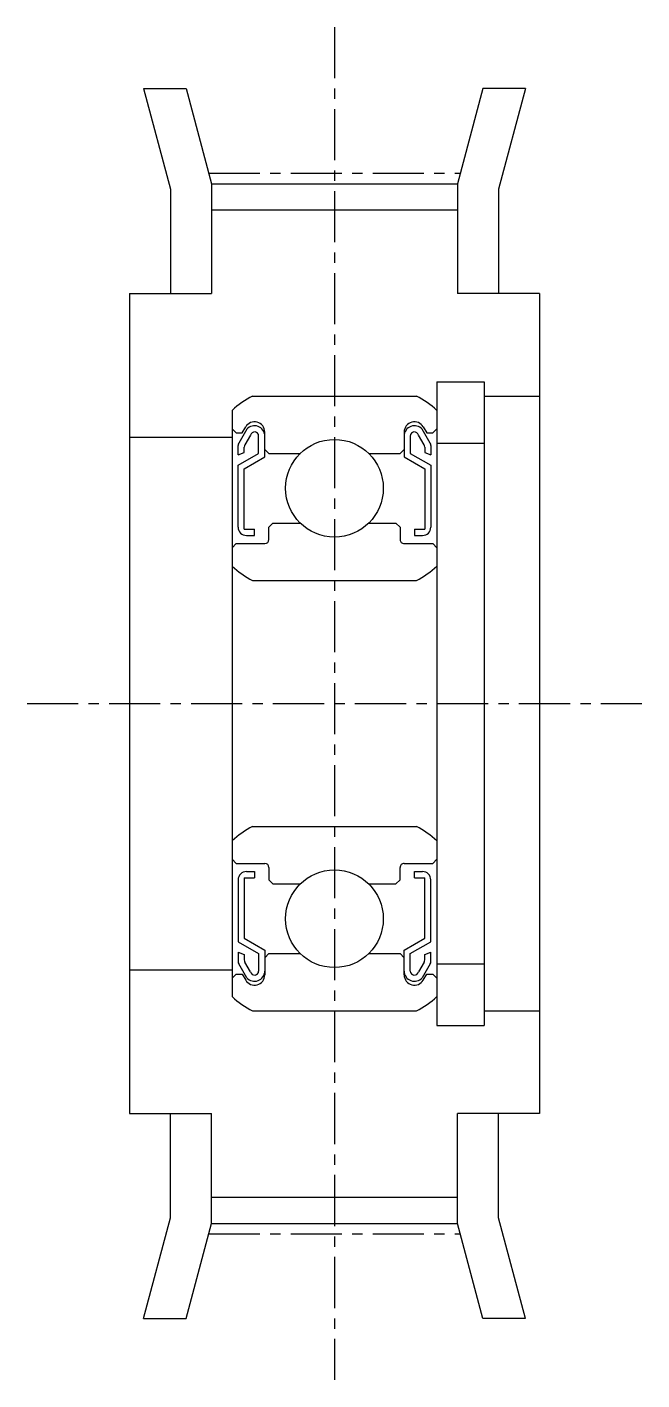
# Model space of a CAD drawing. Extents: x 5.1 to 79.3, y 5 to 64.7.
# Drawn here: x 64.3 to 79.3, y 31.65 to 64.65 of the extents above; entities outside this region: 2.
import ezdxf

# ---------------------------------------------------------------- set-up
doc = ezdxf.new("R2010")
doc.units = 0
doc.linetypes.add('CENTER', pattern=[2, 1.25, -0.25, 0.25, -0.25])
doc.layers.get('0').update_dxf_attribs({"linetype": 'CONTINUOUS'})
doc.layers.add('CENTER', color=1, linetype='CENTER')
doc.styles.get("Standard").update_dxf_attribs({"font": 'txt', "bigfont": 'BIGFONT'})

msp = doc.modelspace()

# ---------------------------------------------------------------- linework, layer by layer
at = {"color": 7, "linetype": 'CONTINUOUS'}
for p, q in [((67.14, 63.152), (67.797, 60.701)), ((67.14, 63.152), (68.176, 63.152)), ((68.176, 63.152), (68.797, 60.832)), ((75.419, 63.152), (74.797, 60.832)), ((76.454, 63.152), (75.419, 63.152)), ((76.454, 63.152), (75.797, 60.701)), ((68.797, 60.832), (74.797, 60.832)), ((68.797, 60.832), (68.797, 58.152)), ((74.797, 60.832), (74.797, 58.152)), ((67.797, 60.701), (67.797, 58.152)), ((75.797, 60.701), (75.797, 58.152)), ((68.797, 60.192), (74.797, 60.192)), ((66.797, 58.152), (66.797, 38.152)), ((66.797, 58.152), (68.797, 58.152)), ((76.797, 58.152), (74.797, 58.152)), ((76.797, 58.152), (76.797, 38.152)), ((74.297, 56.002), (74.297, 40.302)), ((74.297, 56.002), (75.447, 56.002)), ((75.447, 56.002), (75.447, 40.302)), ((69.797, 55.652), (73.797, 55.652)), ((75.447, 55.652), (76.797, 55.652)), ((69.297, 55.302), (69.297, 41.002)), ((74.297, 55.302), (74.297, 41.002)), ((69.297, 54.852), (69.397, 54.752)), ((69.658, 54.841), (69.461, 54.499)), ((69.547, 54.752), (69.631, 54.897)), ((74.134, 54.499), (73.937, 54.841)), ((73.964, 54.897), (74.047, 54.752)), ((74.197, 54.752), (74.297, 54.852)), ((66.797, 54.652), (69.297, 54.652)), ((69.397, 54.752), (69.547, 54.752)), ((69.75, 54.7), (69.611, 54.459)), ((69.947, 54.252), (69.947, 54.677)), ((70.097, 54.166), (70.097, 54.772)), ((73.497, 54.772), (73.497, 54.352)), ((73.497, 54.677), (73.497, 54.166)), ((73.647, 54.677), (73.647, 54.252)), ((73.984, 54.459), (73.845, 54.7)), ((74.047, 54.752), (74.197, 54.752)), ((74.297, 54.502), (75.447, 54.502)), ((69.447, 54.216), (69.447, 54.449)), ((69.447, 54.216), (69.597, 54.271)), ((69.447, 53.964), (69.947, 54.252)), ((69.597, 54.271), (69.597, 54.409)), ((69.597, 53.877), (70.097, 54.166)), ((70.097, 54.352), (70.197, 54.252)), ((70.197, 54.252), (70.964, 54.252)), ((72.631, 54.252), (73.397, 54.252)), ((73.397, 54.252), (73.497, 54.352)), ((73.497, 54.166), (73.997, 53.877)), ((73.647, 54.252), (74.147, 53.964)), ((73.997, 54.409), (73.997, 54.271)), ((73.997, 54.271), (74.147, 54.216)), ((74.147, 54.449), (74.147, 54.216)), ((69.447, 52.452), (69.447, 53.964)), ((69.597, 52.402), (69.597, 53.877)), ((73.997, 53.877), (73.997, 52.402)), ((74.147, 53.964), (74.147, 52.452)), ((70.197, 52.452), (70.297, 52.552)), ((70.297, 52.552), (70.964, 52.552)), ((72.631, 52.552), (73.297, 52.552)), ((73.297, 52.552), (73.397, 52.452)), ((69.597, 52.402), (69.847, 52.402)), ((69.647, 52.252), (69.847, 52.252)), ((69.847, 52.252), (69.847, 52.402)), ((70.197, 52.152), (70.197, 52.452)), ((73.397, 52.452), (73.397, 52.152)), ((73.747, 52.402), (73.747, 52.252)), ((73.747, 52.402), (73.997, 52.402)), ((73.747, 52.252), (73.947, 52.252)), ((69.297, 51.952), (69.397, 52.052)), ((69.397, 52.052), (70.097, 52.052)), ((73.497, 52.052), (74.197, 52.052)), ((74.197, 52.052), (74.297, 51.952)), ((69.297, 51.727), (69.297, 51.728)), ((69.797, 51.152), (73.797, 51.152)), ((69.297, 48.152), (69.297, 48.152)), ((69.797, 45.152), (73.797, 45.152)), ((69.297, 44.577), (69.297, 44.577)), ((69.297, 44.352), (69.397, 44.252)), ((69.397, 44.252), (70.097, 44.252)), ((73.497, 44.252), (74.197, 44.252)), ((74.197, 44.252), (74.297, 44.352)), ((69.597, 43.902), (69.847, 43.902)), ((69.597, 43.902), (69.597, 42.428)), ((69.647, 44.052), (69.847, 44.052)), ((69.847, 44.052), (69.847, 43.902)), ((70.197, 44.152), (70.197, 43.852)), ((73.397, 43.852), (73.397, 44.152)), ((73.747, 44.052), (73.947, 44.052)), ((73.747, 43.902), (73.747, 44.052)), ((73.747, 43.902), (73.997, 43.902)), ((73.997, 42.428), (73.997, 43.902)), ((69.447, 43.852), (69.447, 42.341)), ((70.197, 43.852), (70.297, 43.752)), ((70.297, 43.752), (70.964, 43.752)), ((72.631, 43.752), (73.297, 43.752)), ((73.297, 43.752), (73.397, 43.852)), ((74.147, 42.341), (74.147, 43.852)), ((69.447, 42.341), (69.947, 42.052)), ((69.597, 42.428), (70.097, 42.139)), ((73.497, 42.139), (73.997, 42.428)), ((73.647, 42.052), (74.147, 42.341)), ((69.447, 42.089), (69.447, 41.856)), ((69.447, 42.089), (69.597, 42.034)), ((69.597, 42.034), (69.597, 41.896)), ((69.947, 42.052), (69.947, 41.627)), ((70.097, 42.139), (70.097, 41.533)), ((70.097, 41.952), (70.197, 42.052)), ((70.197, 42.052), (70.964, 42.052)), ((72.631, 42.052), (73.397, 42.052)), ((73.397, 42.052), (73.497, 41.952)), ((73.497, 41.627), (73.497, 42.139)), ((73.497, 41.533), (73.497, 41.952)), ((73.647, 41.627), (73.647, 42.052)), ((73.997, 42.034), (74.147, 42.089)), ((73.997, 41.896), (73.997, 42.034)), ((74.147, 41.856), (74.147, 42.089)), ((66.797, 41.652), (69.297, 41.652)), ((69.658, 41.464), (69.461, 41.806)), ((69.75, 41.605), (69.611, 41.846)), ((73.984, 41.846), (73.845, 41.605)), ((74.134, 41.806), (73.937, 41.464)), ((74.297, 41.802), (75.447, 41.802)), ((69.297, 41.452), (69.397, 41.552)), ((69.397, 41.552), (69.547, 41.552)), ((69.547, 41.552), (69.631, 41.408)), ((73.964, 41.408), (74.047, 41.552)), ((74.047, 41.552), (74.197, 41.552)), ((74.197, 41.552), (74.297, 41.452)), ((69.797, 40.652), (73.797, 40.652)), ((75.447, 40.652), (76.797, 40.652)), ((74.297, 40.302), (75.447, 40.302)), ((66.797, 38.152), (68.797, 38.152)), ((67.797, 35.604), (67.797, 38.152)), ((68.797, 35.472), (68.797, 38.152)), ((74.797, 35.472), (74.797, 38.152)), ((76.797, 38.152), (74.797, 38.152)), ((75.797, 35.604), (75.797, 38.152)), ((68.797, 36.112), (74.797, 36.112)), ((67.14, 33.152), (67.797, 35.604)), ((68.176, 33.152), (68.797, 35.472)), ((68.797, 35.472), (74.797, 35.472)), ((75.419, 33.152), (74.797, 35.472)), ((76.454, 33.152), (75.797, 35.604)), ((67.14, 33.152), (68.176, 33.152)), ((76.454, 33.152), (75.419, 33.152))]:
    msp.add_line(p, q, dxfattribs=at)
for centre in [(71.797, 53.402), (71.797, 42.902)]:
    msp.add_circle(centre, 1.191, dxfattribs=at)
for centre, radius, start, end in [((70.97, 53.445), 2.5, 117.9809, 132.0035), ((72.624, 53.445), 2.5, 47.9965, 62.0191), ((69.847, 54.772), 0.25, 359.9995, 150), ((69.847, 54.677), 0.25, 0, 139.1942), ((73.747, 54.772), 0.25, 29.9999, 180.0002), ((73.747, 54.677), 0.25, 40.8058, 179.9999), ((69.547, 54.449), 0.1, 149.9998, 180), ((69.697, 54.409), 0.1, 149.9998, 180), ((69.847, 54.677), 0.1, 0, 167.1245), ((73.747, 54.677), 0.1, 12.8754, 179.9999), ((73.897, 54.409), 0.1, 0, 30.0002), ((74.047, 54.449), 0.1, 0, 30.0002), ((69.647, 52.452), 0.2, 180, 270.0002), ((70.097, 52.152), 0.1, 270.0005, 0), ((73.497, 52.152), 0.1, 179.9994, 269.9998), ((73.947, 52.452), 0.2, 269.9998, 0), ((70.97, 53.36), 2.5, 227.9965, 242.0191), ((72.624, 53.36), 2.5, 297.9809, 312.0035), ((70.97, 42.945), 2.5, 117.9809, 132.0035), ((72.624, 42.945), 2.5, 47.9965, 62.0191), ((70.097, 44.152), 0.1, 0, 89.9995), ((73.497, 44.152), 0.1, 90.0002, 180.0006), ((69.647, 43.852), 0.2, 89.9998, 180), ((73.947, 43.852), 0.2, 0, 90.0002), ((69.547, 41.856), 0.1, 180, 210.0002), ((69.697, 41.896), 0.1, 180, 210.0002), ((69.847, 41.627), 0.25, 220.8058, 0), ((69.847, 41.627), 0.1, 192.8755, 0), ((73.747, 41.627), 0.25, 180.0001, 319.1942), ((73.747, 41.627), 0.1, 180.0001, 347.1246), ((73.897, 41.896), 0.1, 329.9998, 0), ((74.047, 41.856), 0.1, 329.9998, 0), ((69.847, 41.533), 0.25, 210, 0.0005), ((73.747, 41.533), 0.25, 179.9998, 330.0001), ((70.97, 42.86), 2.5, 227.9965, 242.0191), ((72.624, 42.86), 2.5, 297.9809, 312.0035)]:
    msp.add_arc(centre, radius, start, end, dxfattribs=at)
at = {"layer": 'CENTER', "color": 1, "linetype": 'CENTER'}
for p, q in [((71.797, 64.652), (71.797, 31.652)), ((68.729, 61.087), (74.866, 61.087)), ((64.297, 48.152), (79.297, 48.152)), ((68.729, 35.217), (74.866, 35.217))]:
    msp.add_line(p, q, dxfattribs=at)

# ---------------------------------------------------------------- texts
at = {"color": 7, "linetype": 'CONTINUOUS'}
for s, p in [('AATF40 MXL019', (5, 12.5)), ('AATF40MXL019', (5, 5))]:
    msp.add_text(s, height=2, dxfattribs=at).set_placement(p)

doc.saveas('drawing.dxf')
